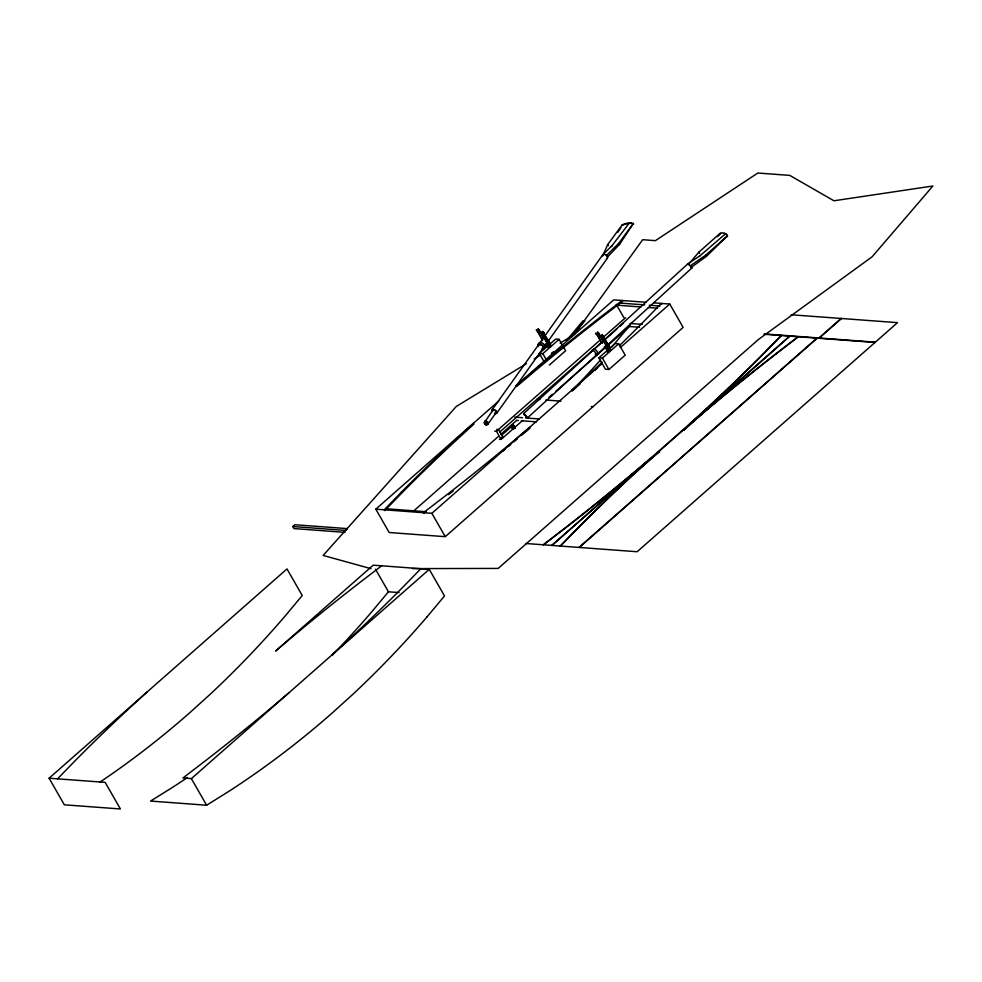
<?xml version="1.0" encoding="UTF-8"?>
<svg xmlns="http://www.w3.org/2000/svg" width="982" height="982" viewBox="0 0 982 982"><rect width="100%" height="100%" fill="white"/><g stroke="black" fill="none" stroke-linecap="round" stroke-linejoin="round"><path stroke-width="1.47" d="M513.402 427.698A2.062 0.675 -46.6 0 1 512.408 427.956L512.088 427.465A2.062 1.89 -12.2 0 1 512.53 425.01L515.243 427.87A2.062 1.976 89 0 1 512.641 428.115L512.076 427.477A2.062 2.001 26.2 0 1 512.53 424.85M515.341 427.821A2.062 2.001 26.2 0 1 512.665 428.103L514.151 425.942M700.105 255.688L688.075 263.642L523.75 413.508L524.314 414.907M526.254 417.043L527.629 417.78L523.75 413.508M527.629 417.78L691.954 267.914L688.075 263.642L688.321 264.551L698.803 252.227L720.395 233.041A19.321 8.04 -35.9 0 1 727.208 236.073L706.426 256.351L691.709 267.018L690.628 265.57L705.616 255.259L727.208 236.073M549.417 345.554L549.454 345.308A6.309 1.264 54.5 0 0 548.607 340.938A24.587 4.91 54.5 0 1 543.39 332.517L543.967 332.837L541.769 333.659A24.587 4.91 54.5 0 0 546.999 342.092A6.309 1.264 54.5 0 1 547.772 346.376L548.742 346.167M513.046 426.679L512.358 427.882M633.329 223.491L618.721 243.352L606.459 255.48L607.527 256.928L619.519 244.444L633.329 223.491A19.321 8.249 -35.5 0 0 622.281 224.743L607.674 244.604L602.715 255.909A2.885 1.571 35.5 0 1 603.5 254.326A2.885 1.571 35.5 0 1 606.287 255.332L607.527 256.928A2.885 1.571 35.5 0 1 606.459 258.524M496.094 412.685L488.189 423.758L485.108 423.917A2.062 1.51 -9.7 0 1 484.789 421.965L492.817 410.292M484.789 421.965L484.912 422.334A2.062 1.24 -24.8 0 0 485.133 424.003L485.133 423.794A2.062 1.657 63.6 0 1 485.145 421.18L487.219 421.683L488.189 423.758A2.062 1.718 37.7 0 1 485.832 424.31L485.427 424.298M488.3 423.488A2.062 1.669 11.3 0 1 485.857 424.249L485.182 423.758A2.062 1.718 37.7 0 1 484.912 421.364L485.145 421.18M485.341 424.236L487.219 421.683M617.641 232.452L620.98 227.64M553.21 351.973L552.301 352.698M487.624 422.027L485.783 424.015A2.062 0.896 -36.2 0 0 487.956 422.395M492.215 409.678L602.887 254.608L612.252 245.512M496.683 413.287L546.262 343.823M548.03 341.343L607.342 258.217M486.777 421.401L485.538 423.807A2.062 0.835 -71.2 0 1 486.311 421.204M611.381 246.519L628.996 223.417A19.321 8.543 -36.9 0 1 631.61 223.393M566.467 340.582L583.026 320.758L584.781 320.881L571.008 337.378M399.06 592.576L388.455 591.79L370.963 612.731A1046.296 851.308 -85.8 0 1 332.432 655.08M611.455 347.444L628.946 326.49L639.552 327.276M427.023 616.892L444.515 595.951L429.269 569.339L373.209 565.178L275.574 651.066L294.846 634.765A1044.455 387.878 -29.8 0 1 359.387 582.854L381.654 565.804M57.545 778.836L74.485 761.394A1044.455 387.878 -29.8 0 1 128.826 708.722L146.735 692.31M420.824 568.713L403.884 586.156A1044.455 387.878 -29.8 0 1 349.555 638.816L331.634 655.227M607.527 349.076L607.428 349.739L608.84 349.027M560.17 546.029L577.195 528.598A1077.229 400.055 -29.8 0 1 631.696 475.939L659.671 451.401L630.088 475.828A1077.229 400.055 -29.8 0 1 565.718 527.751L543.537 544.801M560.452 546.053L577.477 528.623A1080.986 401.442 -29.8 0 1 670.952 440.795L691.144 423.242A1079.353 400.84 -29.8 0 1 776.161 353.827M781.427 335.525L764.401 352.955A1077.229 400.055 -29.8 0 1 709.9 405.615L683.681 430.288L789.884 336.151M781.144 335.5L764.119 352.943A1079.353 400.84 -29.8 0 1 690.383 423.181L670.657 440.771A1080.986 401.442 -29.8 0 1 565.436 527.727L543.255 544.777M717.425 236.662L720.763 233.544M514.494 426.335L512.395 427.857M580.472 383.532L572.592 390.75L572.125 389.928L590.047 373.516A1044.455 387.878 -29.8 0 0 602.187 362.137M699.466 256.216L725.403 233.9A19.321 8.151 -37.6 0 1 725.943 234.195M292.796 526.524L294.833 524.732L347.382 528.623L345.345 530.415L292.796 526.524L293.974 528.574L345.026 532.367M49.1 778.21L105.16 782.359L120.405 808.972L64.346 804.823L49.1 778.21L286.99 568.922L302.235 595.534L284.743 616.487A1046.296 851.308 -85.8 0 1 210.013 694.409L190.238 712.318A1047.708 852.462 -85.8 0 1 99.992 782.102M544.384 362.26L539.314 353.41L555.591 339.085L559.102 339.342L565.632 350.734L549.355 365.058M539.314 353.41L542.825 353.667L559.102 339.342M388.725 531.704L375.811 509.167L498.782 400.975M516.066 385.779L535.337 369.465A1044.455 387.878 -29.8 0 1 599.879 317.554L622.146 300.504L622.613 301.327L600.346 318.364A1044.455 387.878 -29.8 0 0 535.804 370.275L516.532 386.589L516.066 385.779L613.701 299.878L646.254 302.296M494.695 431.135L496.45 431.258L600.383 339.833M602.678 337.82L625.571 317.677M499.887 431.908L601.88 342.19M605.305 339.183L616.708 329.142M620.133 326.134L623.545 323.127M413.324 511.291L498.365 436.474M500.66 434.449L516.753 420.296M501.753 435.173L511.745 426.384M499.359 439.273L501.115 439.396L522.608 420.492M548.95 397.317L552.375 394.298M555.812 391.278L605.047 347.972M608.484 344.952L630.235 325.815M598.885 357.816L615.162 343.504L618.685 343.761L625.203 355.153L608.926 369.478L605.415 369.207L598.885 357.816L602.408 358.086L618.685 343.761M375.811 509.167L431.871 513.316L601.991 363.659M620.366 347.493L669.761 304.039L683.141 327.399L445.251 536.675L389.191 532.514M289.015 692.727L269.743 709.029A1044.455 387.878 -29.8 0 1 205.201 760.94L182.934 777.99L191.38 778.616L429.269 569.339M551.712 545.403L649.347 459.515M691.966 422.014L789.602 336.126M551.994 545.427L649.63 459.539M578.999 547.428L816.901 338.152L764.021 334.236M579.294 547.453L817.184 338.176L875.011 342.46M841.169 318.475L818.988 337.98L764.438 333.941M841.464 318.487L819.283 338.004L875.343 342.166M692.249 422.039L711.508 405.726A1077.229 400.055 -29.8 0 1 775.878 353.815L798.059 336.752M514.003 441.753L517.305 438.966M521.7 435.235L529.973 428.238L529.507 427.428L510.235 443.729A1044.455 387.878 -29.8 0 1 445.693 495.64L423.426 512.69L423.893 513.5M776.161 353.827L798.341 336.777M542.506 339.858A5.45 1.092 54.5 0 1 542.162 339.244A26.084 5.205 54.5 0 0 537.62 331.143C541.512 331.339 536.7 326.859 538.246 329.621M545.71 344.203A5.45 1.092 54.5 0 0 547.256 345.517A5.45 1.092 54.5 0 0 546.348 341.613A26.084 5.205 54.5 0 1 541.057 333.082C542.543 331.437 542.53 330.394 543.967 332.837M542.616 340.644A6.309 1.264 54.5 0 1 541.708 339.109L543.328 337.955A24.587 4.91 54.5 0 0 542.715 336.728M542.162 339.244L543.77 338.09A26.084 5.205 54.5 0 0 539.228 330.001M546.348 341.613L547.956 340.459A26.084 5.205 54.5 0 1 547.465 339.735M546.999 342.092L548.607 340.938M601.684 342.571A26.084 5.205 54.5 0 0 597.154 334.469L595.792 333.045L596.16 334.089L597.78 332.947L597.498 331.904L598.762 333.328A26.084 5.205 54.5 0 1 603.292 341.417M597.154 334.469L598.762 333.328M601.303 336.986C604.863 333.819 601.745 337.28 601.303 336.986A24.587 4.91 54.5 0 0 606.52 345.418A6.309 1.264 54.5 0 1 607.293 349.702A6.309 1.264 54.5 0 1 604.409 347.076M606.52 345.418L608.14 344.265A24.587 4.91 54.5 0 1 602.911 335.844M606.79 348.843L608.398 347.689L607.711 347.198M347.382 528.623L345.345 530.415M187.464 777.499A1047.708 852.462 -85.8 0 1 172.28 787.527L150.565 801.067L206.625 805.228L228.34 791.676A1047.708 852.462 -85.8 0 0 332.517 712.711L352.293 694.826A1046.296 851.308 -85.8 0 0 427.035 616.892M526.377 363.696L456.299 406.45L323.139 555.444L371.049 568.688M534.171 358.946L540.652 354.981M560.121 343.111L574.396 334.396L642.67 239.706L655.387 240.651L757.834 173.028L789.786 175.397L833.939 200.782L932.9 186.003L872.188 256.719L758.435 339.49L498.205 568.418L412.415 568.603M485.611 424.482L485.685 424.445A2.062 1.191 -82.1 0 0 487.219 424.028M485.255 424.163L484.912 422.334M691.954 267.914L691.058 267.558M653.791 302.849L669.761 304.039M791.173 314.768L897.523 322.648L637.122 551.737L526.131 543.512M620.293 303.094L644.744 304.899M649.335 305.242L660.027 306.04M616.561 305.156L640.804 306.949M648.378 307.513L657.474 308.188M630.113 323.471L642.228 324.367M536.884 399.367L539.879 399.588M545.894 400.042L560.906 401.147M591.299 406.523L593.054 406.646M514.777 417.141L522.547 417.718M525.542 417.939L539.057 418.933M516.642 420.394L518.398 420.517M521.405 420.75L536.418 421.855M496.732 429.343L498.488 429.478L503.152 437.604L501.397 437.481M386.478 508.786L426.213 511.732M514.298 427.6A2.062 1.142 -50.5 0 1 512.481 428.017L512.481 428.017A2.062 1.534 -56.1 0 0 514.789 427.673L515.243 427.87M725.403 233.9L724.777 233.679A19.321 8.151 -37.6 0 0 724.09 233.507M595.485 354.085L595.509 353.139M526.524 416.969L524.4 414.122L524.56 414.895M548.386 344.031L548.177 343.872A5.45 1.092 54.5 0 1 547.318 343.049M705.616 255.259L706.426 256.351M698.803 252.227L699.626 253.319M538.615 329.633L538.823 329.94A24.587 4.91 54.5 0 1 540.53 332.751M622.281 224.743L622.649 225.234A19.321 8.543 -36.9 0 1 623.779 224.78M618.721 243.352L619.519 244.444M607.674 244.604L608.472 245.696M603.488 336.163L601.966 334.481L602.199 335.267M537.62 331.143L536.258 329.719L537.215 331.094A24.587 4.91 54.5 0 1 541.708 339.109M601.88 337.317L600.444 335.623L600.591 336.421A26.084 5.205 54.5 0 0 605.869 344.94A5.45 1.092 54.5 0 1 607.49 348.954A5.45 1.092 54.5 0 1 604.421 346.511M542.346 333.99L540.824 332.309L541.057 333.082M597.78 332.947L598.357 333.266A24.587 4.91 54.5 0 1 600.051 336.077M661.782 304.224L661.316 303.413L644.376 320.856A1044.455 387.878 -29.8 0 1 619.446 345.603M616.315 304.445L623.816 317.542M602.408 358.086L608.926 369.478M542.825 353.667L546.09 359.363M496.45 431.258L501.115 439.396M431.871 513.316L444.785 535.865M375.492 569.167L388.455 591.79M191.38 778.616L206.625 805.228M596.099 333.954L596.749 334.42A24.587 4.91 54.5 0 1 601.242 342.436A6.309 1.264 54.5 0 0 601.671 343.184M515.255 427.416A2.062 1.657 -25.7 0 1 512.641 428.017L512.665 428.066A2.062 1.817 -66 0 0 515.047 427.821M485.439 424.384L485.464 424.445A2.062 0.835 -71.2 0 0 486.777 423.917M547.686 346.192L547.772 346.376A6.309 1.264 54.5 0 1 545.452 344.412M485.857 424.175L485.857 424.249A2.062 1.51 -9.7 0 0 488.3 423.156M485.464 421.082A2.062 1.473 83.5 0 0 485.255 423.733L485.341 423.733A2.062 1.191 -82.1 0 1 485.869 421.094M624.883 224.375A19.321 8.543 -36.9 0 1 627.007 223.761M633.071 223.724A19.321 8.543 -36.9 0 1 633.697 223.982M487.956 423.942A2.062 1.657 63.6 0 1 485.783 424.347L485.783 424.347A2.062 1.473 83.5 0 0 487.624 424.04M488.189 422.788A2.062 1.24 -24.8 0 1 485.832 424.101M492.326 411.519A2.885 1.571 35.5 0 1 493.492 409.396A2.885 1.571 35.5 0 1 496.917 412.17A2.885 1.571 35.5 0 1 494.547 413.324M485.108 423.856A2.062 1.669 11.3 0 1 484.789 421.634M492.694 410.881A2.025 1.105 35.5 0 1 494.069 410.083A2.025 1.105 35.5 0 1 496.143 411.839A2.025 1.105 35.5 0 1 495.124 412.956M485.182 424.089A2.062 0.896 -36.2 0 1 485.145 422.714M538.86 344.424A3.621 1.976 35.5 0 1 540.677 342.448A3.621 1.976 35.5 0 1 544.679 345.247A3.621 1.976 35.5 0 1 543.562 347.702M539.253 345.21A2.025 1.105 35.5 0 1 541.119 345.259M542.53 346.634A2.025 1.105 35.5 0 1 542.53 347.603M538.21 346.486A3.621 1.976 35.5 0 1 539.437 343.81A3.621 1.976 35.5 0 1 543.807 346.855A3.621 1.976 35.5 0 1 541.818 349.015M547.956 340.459A5.45 1.092 54.5 0 1 549.392 344.559M546.986 339.011A26.084 5.205 54.5 0 1 545.587 336.838M545.145 336.126A26.084 5.205 54.5 0 1 543.451 333.303M543.058 332.616A26.084 5.205 54.5 0 1 542.678 331.941M607.49 343.786A5.45 1.092 54.5 0 1 609.135 347.112M608.14 344.265A6.309 1.264 54.5 0 1 609.294 348.806M602.175 343.27A5.45 1.092 54.5 0 1 601.819 342.644M606.999 343.062A26.084 5.205 54.5 0 1 605.575 340.889M605.121 340.177A26.084 5.205 54.5 0 1 602.58 335.942M607.293 346.83A5.45 1.092 54.5 0 1 605.894 345.283M515.341 427.661A2.062 1.89 -12.2 0 1 512.665 428.066M513.414 425.243A2.062 1.142 -50.5 0 0 512.248 427.538A2.062 1.817 -66 0 1 512.825 424.838M512.174 427.477A2.062 1.534 -56.1 0 1 513.095 424.997M726.422 234.551A19.321 8.151 -37.6 0 1 727.576 236.564M512.616 425.255A2.062 1.657 -25.7 0 0 512.064 427.538A2.062 1.976 89 0 1 512.629 424.789M512.334 427.612A2.062 0.675 -46.6 0 1 513.782 425.562M515.071 427.109A2.062 1.301 -32.4 0 1 512.604 427.943M512.088 426.458A2.062 1.301 -32.4 0 0 512.101 427.612L512.187 427.71A2.062 0.859 -36.8 0 1 512.432 426.618M514.813 426.728A2.062 0.859 -36.8 0 1 512.555 427.87M593.619 348.978A3.621 0.749 47.6 0 1 597.007 351.31A3.621 0.749 47.6 0 1 597.94 353.999M592.527 351.225A3.621 0.749 47.6 0 1 593.533 350.684A3.621 0.749 47.6 0 1 596.97 354.698A3.621 0.749 47.6 0 1 595.362 354.539M549.343 345.468A2.025 0.749 -29.8 0 1 550.902 345.86A2.025 0.749 -29.8 0 1 548.202 347.554A2.025 0.749 -29.8 0 1 548.042 346.29M510.701 444.551A1044.455 387.878 -29.8 0 1 508.369 446.491M504.883 449.388A1044.455 387.878 -29.8 0 1 502.538 451.327M453.119 491.037A1044.455 387.878 -29.8 0 1 448.492 494.658M609.368 349.715A2.025 0.749 -29.8 0 1 610.178 350.672A2.025 0.749 -29.8 0 1 607.244 351.949A2.025 0.749 -29.8 0 1 608.447 350.12M600.518 359.977A1046.296 851.308 -85.8 0 1 571.88 390.861M553.639 352.157A2.025 0.749 -29.8 0 1 551.467 353.25M597.154 368.127A1044.455 387.878 -29.8 0 1 594.945 370.202M401.196 492.35L384.257 509.793L384.723 510.603L401.663 493.16A1044.455 387.878 -29.8 0 1 455.992 440.488L473.913 424.089L473.447 423.267L455.525 439.678A1044.455 387.878 -29.8 0 0 401.196 492.35"/></g></svg>
